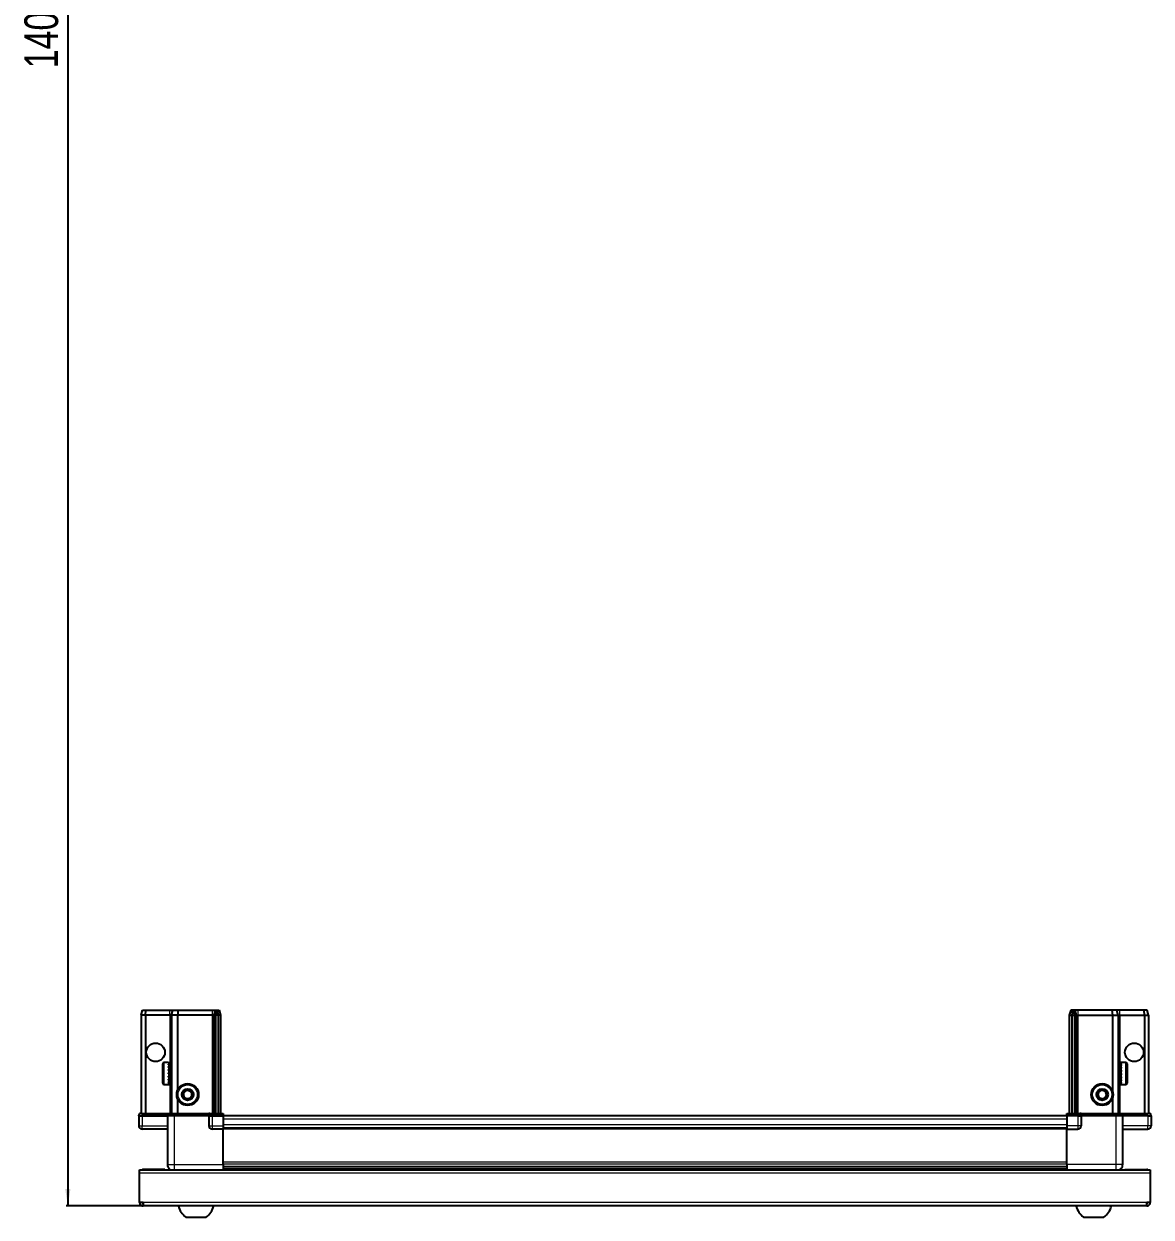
# Model space of a CAD drawing. Header units: millimetres. Extents: x 877 to 3916, y -934 to 1780.
# Drawn here: x 933 to 1601, y -934 to -227 of the extents above; entities that cross this region are included whole.
import ezdxf

# ---------------------------------------------------------------- set-up
doc = ezdxf.new("R2010")
doc.units = ezdxf.units.MM
doc.layers.add('FORMAT', color=7, linetype='Continuous')
doc.styles.add('SLDTEXTSTYLE0', font='TXT', dxfattribs={"width": 0.75})
doc.dimstyles.new('SLDDIMSTYLE0', dxfattribs={"dimtxt": 20, "dimasz": 10, "dimexe": 0, "dimexo": 0.0625, "dimgap": 5, "dimtad": 2, "dimdec": 1, "dimrnd": 1e-09, "dimzin": 12, "dimdsep": 46, "dimtxsty": 'SLDTEXTSTYLE0', "dimsah": 1, "dimcen": 0.09, "dimadec": 0, "dimazin": 3, "dimtfac": 1, "dimtofl": 0, "dimtmove": 0, "dimatfit": 3, "dimfxl": 0, "dimfrac": 2, "dimtolj": 1, "dimtzin": 12, "dimarcsym": 0})

# ---------------------------------------------------------------- blocks, each defined once
blk = doc.blocks.new('_D_9')
at = {"layer": 'FORMAT'}
for p, q in [((1026.03, 479.64), (957.67, 479.64)), ((958.67, 479.64), (958.67, -927.36)), ((1003.26, -927.36), (957.67, -927.36))]:
    blk.add_line(p, q, dxfattribs=at)
for points in [[(958.67, 479.64), (957.13, 469.64), (960.21, 469.64)], [(958.67, -927.36), (960.21, -917.36), (957.13, -917.36)]]:
    blk.add_solid(points, dxfattribs=at)
at = {"layer": 'FORMAT', "insert": (932.89, -253.41), "char_height": 20, "attachment_point": 1, "rotation": 90, "style": 'SLDTEXTSTYLE0'}
blk.add_mtext('1407', dxfattribs=at)

msp = doc.modelspace()

# ---------------------------------------------------------------- linework, layer by layer
at = {"color": 7, "linetype": 'Continuous', "lineweight": 25}
for p, q in [((1002.17, -814.36), (1002.98, -811.36)), ((1002.98, -811.36), (1004.83, -811.36)), ((1004.67, -814.36), (1004.83, -811.36)), ((1004.83, -811.36), (1019.17, -811.36)), ((1019.17, -811.36), (1020.98, -811.36)), ((1020.17, -814.36), (1020.98, -811.36)), ((1020.98, -811.36), (1024.01, -811.36)), ((1024.01, -811.36), (1023.67, -814.36)), ((1024.01, -811.36), (1044.17, -811.36)), ((1044.17, -811.36), (1045.98, -811.36)), ((1045.98, -811.36), (1045.17, -814.36)), ((1045.98, -811.36), (1046.72, -811.36)), ((1046.72, -811.36), (1046.17, -814.36)), ((1046.72, -811.36), (1047.22, -811.36)), ((1047.22, -811.36), (1048.37, -811.36)), ((1047.22, -811.36), (1047.67, -814.36)), ((1048.37, -811.36), (1049.17, -814.36)), ((1552.98, -811.36), (1552.17, -814.36)), ((1554.13, -811.36), (1552.98, -811.36)), ((1554.13, -811.36), (1553.67, -814.36)), ((1554.63, -811.36), (1554.13, -811.36)), ((1554.63, -811.36), (1555.17, -814.36)), ((1555.37, -811.36), (1554.63, -811.36)), ((1555.37, -811.36), (1556.17, -814.36)), ((1557.17, -811.36), (1555.37, -811.36)), ((1577.34, -811.36), (1557.17, -811.36)), ((1577.34, -811.36), (1577.67, -814.36)), ((1580.37, -811.36), (1577.34, -811.36)), ((1581.17, -814.36), (1580.37, -811.36)), ((1582.17, -811.36), (1580.37, -811.36)), ((1596.52, -811.36), (1582.17, -811.36)), ((1596.67, -814.36), (1596.52, -811.36)), ((1598.37, -811.36), (1596.52, -811.36)), ((1599.17, -814.36), (1598.37, -811.36)), ((1002.17, -814.36), (1002.17, -872.66)), ((1004.67, -814.36), (1002.17, -814.36)), ((1019.17, -814.36), (1004.67, -814.36)), ((1004.67, -814.36), (1004.67, -872.66)), ((1020.17, -814.36), (1019.17, -814.36)), ((1020.17, -814.36), (1020.17, -872.66)), ((1023.67, -814.36), (1020.17, -814.36)), ((1044.17, -814.36), (1023.67, -814.36)), ((1023.67, -814.36), (1023.67, -858.86)), ((1045.17, -814.36), (1044.17, -814.36)), ((1045.17, -814.36), (1045.17, -872.66)), ((1046.17, -814.36), (1045.17, -814.36)), ((1046.17, -814.36), (1046.17, -872.66)), ((1047.67, -814.36), (1046.17, -814.36)), ((1049.17, -814.36), (1047.67, -814.36)), ((1047.67, -814.36), (1047.67, -872.66)), ((1049.17, -814.36), (1049.17, -872.66)), ((1552.17, -814.36), (1553.67, -814.36)), ((1552.17, -814.36), (1552.17, -872.66)), ((1553.67, -814.36), (1555.17, -814.36)), ((1553.67, -814.36), (1553.67, -872.66)), ((1555.17, -814.36), (1555.17, -872.66)), ((1555.17, -814.36), (1556.17, -814.36)), ((1556.17, -814.36), (1556.17, -872.66)), ((1556.17, -814.36), (1557.17, -814.36)), ((1557.17, -814.36), (1577.67, -814.36)), ((1577.67, -814.36), (1577.67, -858.86)), ((1577.67, -814.36), (1581.17, -814.36)), ((1581.17, -814.36), (1581.17, -872.66)), ((1581.17, -814.36), (1582.17, -814.36)), ((1582.17, -814.36), (1596.67, -814.36)), ((1596.67, -814.36), (1596.67, -872.66)), ((1596.67, -814.36), (1599.17, -814.36)), ((1599.17, -814.36), (1599.17, -872.66)), ((1014.97, -854.56), (1014.97, -843.16)), ((1018.17, -842.36), (1015.77, -842.36)), ((1018.17, -842.36), (1018.17, -842.36)), ((1018.17, -842.36), (1018.67, -842.36)), ((1018.17, -842.55), (1018.67, -842.55)), ((1018.17, -842.55), (1018.17, -842.77)), ((1018.17, -842.77), (1018.67, -842.77)), ((1018.17, -843.35), (1018.67, -843.35)), ((1018.17, -843.35), (1018.17, -843.77)), ((1018.17, -843.77), (1018.67, -843.77)), ((1018.17, -844.68), (1018.67, -844.68)), ((1018.17, -844.68), (1018.17, -845.27)), ((1018.17, -845.27), (1018.67, -845.27)), ((1018.17, -846.42), (1018.67, -846.42)), ((1018.17, -846.42), (1018.17, -847.12)), ((1018.17, -847.12), (1018.67, -847.12)), ((1018.67, -842.55), (1018.67, -842.36)), ((1018.67, -842.77), (1018.67, -842.55)), ((1018.67, -843.35), (1018.67, -842.77)), ((1018.67, -843.77), (1018.67, -843.35)), ((1018.67, -844.68), (1018.67, -843.77)), ((1018.77, -844.46), (1018.67, -844.46)), ((1018.67, -845.27), (1018.67, -844.68)), ((1018.67, -846.42), (1018.67, -845.27)), ((1018.67, -847.12), (1018.67, -846.42)), ((1018.67, -848.41), (1018.67, -847.12)), ((1018.77, -853.26), (1018.77, -844.46)), ((1019.66, -845.55), (1019.17, -844.86)), ((1019.17, -852.86), (1019.17, -844.86)), ((1020.14, -844.86), (1019.66, -845.55)), ((1019.66, -852.17), (1019.66, -845.55)), ((1020.17, -844.86), (1020.14, -844.86)), ((1020.14, -852.86), (1020.14, -844.86)), ((1581.21, -844.86), (1581.17, -844.86)), ((1581.69, -845.55), (1581.21, -844.86)), ((1581.21, -844.86), (1581.21, -852.86)), ((1582.17, -844.86), (1581.69, -845.55)), ((1581.69, -845.55), (1581.69, -852.17)), ((1582.17, -844.86), (1582.17, -852.86)), ((1582.67, -844.46), (1582.57, -844.46)), ((1582.57, -844.46), (1582.57, -853.26)), ((1585.57, -842.36), (1582.67, -842.36)), ((1583.17, -842.36), (1582.67, -842.36)), ((1582.67, -842.36), (1582.67, -842.41)), ((1582.67, -842.41), (1582.67, -842.69)), ((1583.17, -842.41), (1582.67, -842.41)), ((1583.17, -842.69), (1582.67, -842.69)), ((1582.67, -842.69), (1582.67, -842.97)), ((1583.17, -842.97), (1582.67, -842.97)), ((1582.67, -842.97), (1582.67, -843.63)), ((1583.17, -843.63), (1582.67, -843.63)), ((1582.67, -843.63), (1582.67, -844.1)), ((1582.67, -844.1), (1582.67, -845.08)), ((1583.17, -844.1), (1582.67, -844.1)), ((1583.17, -845.08), (1582.67, -845.08)), ((1582.67, -845.08), (1582.67, -845.7)), ((1582.67, -845.7), (1582.67, -846.9)), ((1583.17, -845.7), (1582.67, -845.7)), ((1583.17, -846.9), (1582.67, -846.9)), ((1582.67, -846.9), (1582.67, -847.53)), ((1583.17, -847.53), (1582.67, -847.53)), ((1582.67, -847.61), (1582.67, -848.91)), ((1583.17, -847.61), (1582.67, -847.61)), ((1583.17, -842.41), (1583.17, -842.36)), ((1583.17, -842.97), (1583.17, -842.69)), ((1583.17, -844.1), (1583.17, -843.63)), ((1583.17, -845.7), (1583.17, -845.08)), ((1583.17, -847.61), (1583.17, -846.9)), ((1586.37, -843.16), (1586.37, -854.56)), ((1018.17, -848.41), (1018.67, -848.41)), ((1018.17, -848.41), (1018.17, -849.14)), ((1018.17, -848.55), (1018.67, -848.55)), ((1018.17, -849.05), (1018.67, -849.05)), ((1018.17, -849.14), (1018.67, -849.14)), ((1018.17, -850.43), (1018.67, -850.43)), ((1018.17, -850.43), (1018.17, -851.14)), ((1018.17, -851.14), (1018.67, -851.14)), ((1018.17, -852.3), (1018.67, -852.3)), ((1018.17, -852.3), (1018.17, -852.91)), ((1018.17, -852.91), (1018.67, -852.91)), ((1018.17, -853.84), (1018.67, -853.84)), ((1018.17, -853.84), (1018.17, -854.28)), ((1018.17, -854.28), (1018.67, -854.28)), ((1018.17, -854.89), (1018.67, -854.89)), ((1018.17, -854.89), (1018.17, -855.12)), ((1018.17, -855.12), (1018.67, -855.12)), ((1018.67, -848.55), (1018.67, -848.41)), ((1018.67, -849.14), (1018.67, -849.05)), ((1018.67, -850.43), (1018.67, -849.14)), ((1018.67, -851.14), (1018.67, -850.43)), ((1018.67, -852.3), (1018.67, -851.14)), ((1018.67, -852.91), (1018.67, -852.3)), ((1018.67, -853.84), (1018.67, -852.91)), ((1018.67, -853.26), (1018.77, -853.26)), ((1018.67, -854.28), (1018.67, -853.84)), ((1018.67, -854.89), (1018.67, -854.28)), ((1018.67, -855.12), (1018.67, -854.89)), ((1018.67, -855.34), (1018.67, -855.12)), ((1019.17, -852.86), (1019.66, -852.17)), ((1019.66, -852.17), (1020.14, -852.86)), ((1020.14, -852.86), (1020.17, -852.86)), ((1581.17, -852.86), (1581.21, -852.86)), ((1581.21, -852.86), (1581.69, -852.17)), ((1581.69, -852.17), (1582.17, -852.86)), ((1582.57, -853.26), (1582.67, -853.26)), ((1583.17, -848.91), (1582.67, -848.91)), ((1583.17, -849.39), (1582.67, -849.39)), ((1582.67, -849.39), (1582.67, -849.65)), ((1582.67, -849.65), (1582.67, -850.91)), ((1583.17, -849.65), (1582.67, -849.65)), ((1583.17, -850.91), (1582.67, -850.91)), ((1582.67, -850.91), (1582.67, -851.6)), ((1582.67, -851.6), (1582.67, -852.72)), ((1583.17, -851.6), (1582.67, -851.6)), ((1583.17, -852.72), (1582.67, -852.72)), ((1582.67, -852.72), (1582.67, -853.29)), ((1582.67, -853.29), (1582.67, -854.15)), ((1583.17, -853.29), (1582.67, -853.29)), ((1583.17, -854.15), (1582.67, -854.15)), ((1582.67, -854.15), (1582.67, -854.54)), ((1582.67, -854.54), (1582.67, -855.06)), ((1583.17, -854.54), (1582.67, -854.54)), ((1583.17, -855.06), (1582.67, -855.06)), ((1582.67, -855.06), (1582.67, -855.24)), ((1583.17, -849.65), (1583.17, -848.91)), ((1583.17, -851.6), (1583.17, -850.91)), ((1583.17, -853.29), (1583.17, -852.72)), ((1583.17, -854.54), (1583.17, -854.15)), ((1583.17, -855.24), (1583.17, -855.06)), ((1015.77, -855.36), (1018.17, -855.36)), ((1018.17, -855.34), (1018.67, -855.34)), ((1018.17, -855.34), (1018.17, -855.36)), ((1018.17, -855.35), (1018.67, -855.35)), ((1018.67, -855.35), (1018.67, -855.34)), ((1582.67, -855.24), (1582.67, -855.36)), ((1583.17, -855.24), (1582.67, -855.24)), ((1582.67, -855.36), (1585.57, -855.36)), ((1023.67, -863.86), (1023.67, -872.66)), ((1577.67, -863.86), (1577.67, -872.66)), ((1001.17, -872.66), (1000.67, -873.52)), ((1000.67, -873.86), (1000.67, -873.52)), ((1000.67, -873.86), (1002.67, -873.86)), ((1000.67, -873.86), (1000.67, -879.86)), ((1002.67, -872.66), (1001.17, -872.66)), ((1002.67, -872.66), (1017.47, -872.66)), ((1017.47, -873.86), (1002.67, -873.86)), ((1002.67, -873.86), (1017.47, -873.86)), ((1017.47, -872.66), (1017.67, -872.66)), ((1017.67, -873.86), (1017.47, -873.86)), ((1017.67, -873.86), (1017.67, -872.66)), ((1017.67, -872.66), (1021.67, -872.66)), ((1021.67, -873.86), (1017.67, -873.86)), ((1017.67, -873.86), (1017.67, -902.86)), ((1021.67, -872.66), (1041.97, -872.66)), ((1041.97, -873.86), (1021.67, -873.86)), ((1041.97, -872.66), (1042.17, -872.66)), ((1042.17, -873.86), (1041.97, -873.86)), ((1042.17, -873.86), (1042.17, -872.66)), ((1042.85, -872.66), (1042.17, -872.66)), ((1042.17, -873.86), (1044.17, -873.86)), ((1042.17, -873.86), (1042.17, -879.86)), ((1042.85, -872.66), (1050.67, -872.66)), ((1050.67, -873.52), (1044.17, -873.52)), ((1050.67, -873.86), (1044.17, -873.86)), ((1044.17, -873.86), (1050.67, -873.86)), ((1050.67, -872.66), (1050.67, -873.52)), ((1050.67, -873.52), (1050.67, -873.52)), ((1050.67, -873.86), (1050.67, -873.52)), ((1050.67, -873.86), (1050.67, -873.86)), ((1050.67, -873.86), (1050.67, -879.86)), ((1550.67, -874.01), (1050.67, -874.01)), ((1550.67, -873.52), (1550.67, -872.66)), ((1550.67, -872.66), (1558.5, -872.66)), ((1557.17, -873.52), (1550.67, -873.52)), ((1550.67, -873.86), (1550.67, -873.52)), ((1557.17, -873.86), (1550.67, -873.86)), ((1550.67, -873.86), (1550.67, -879.86)), ((1557.17, -873.86), (1559.17, -873.86)), ((1559.17, -873.86), (1557.17, -873.86)), ((1559.17, -872.66), (1558.5, -872.66)), ((1559.17, -873.86), (1559.17, -872.66)), ((1559.17, -872.66), (1559.37, -872.66)), ((1559.37, -873.86), (1559.17, -873.86)), ((1559.17, -873.86), (1559.17, -879.86)), ((1559.37, -872.66), (1579.67, -872.66)), ((1579.67, -873.86), (1559.37, -873.86)), ((1579.67, -872.66), (1583.67, -872.66)), ((1583.67, -873.86), (1579.67, -873.86)), ((1583.67, -873.86), (1583.67, -872.66)), ((1583.67, -872.66), (1583.87, -872.66)), ((1583.87, -873.86), (1583.67, -873.86)), ((1583.67, -873.86), (1583.67, -902.86)), ((1583.87, -872.66), (1598.67, -872.66)), ((1598.67, -873.86), (1583.87, -873.86)), ((1600.17, -872.66), (1598.67, -872.66)), ((1598.67, -873.86), (1600.67, -873.86)), ((1600.67, -873.52), (1600.17, -872.66)), ((1600.67, -873.52), (1600.17, -872.66)), ((1600.67, -873.86), (1600.67, -873.52)), ((1600.67, -873.86), (1600.67, -873.52)), ((1600.67, -873.86), (1600.67, -873.86)), ((1600.67, -873.86), (1600.67, -879.86)), ((1017.67, -881.86), (1002.67, -881.86)), ((1050.67, -881.86), (1044.17, -881.86)), ((1050.67, -879.86), (1050.67, -881.86)), ((1550.67, -881.21), (1050.67, -881.21)), ((1050.67, -902.86), (1050.67, -881.86)), ((1550.67, -879.86), (1550.67, -881.86)), ((1550.67, -881.86), (1557.17, -881.86)), ((1550.67, -902.86), (1550.67, -881.86)), ((1583.67, -881.86), (1598.67, -881.86)), ((1050.67, -903.88), (1550.67, -903.88)), ((1050.67, -903.92), (1550.67, -903.92)), ((1001.17, -907.96), (1001.17, -905.86)), ((1001.17, -905.86), (1600.17, -905.86)), ((1001.17, -925.26), (1001.17, -907.96)), ((1016.17, -905.76), (1003.27, -905.76)), ((1016.17, -905.76), (1016.17, -905.86)), ((1074.55, -905.71), (1050.67, -905.71)), ((1069.17, -905.86), (1069.17, -905.71)), ((1069.21, -905.86), (1069.21, -905.71)), ((1069.48, -905.86), (1069.48, -905.71)), ((1069.74, -905.86), (1069.74, -905.71)), ((1070.39, -905.86), (1070.39, -905.71)), ((1070.86, -905.86), (1070.86, -905.71)), ((1071.82, -905.86), (1071.82, -905.71)), ((1072.44, -905.86), (1072.44, -905.71)), ((1073.63, -905.86), (1073.63, -905.71)), ((1074.29, -905.86), (1074.29, -905.71)), ((1074.34, -905.86), (1074.34, -905.71)), ((1075.64, -905.71), (1074.55, -905.71)), ((1076.37, -905.71), (1075.64, -905.71)), ((1075.64, -905.86), (1075.64, -905.71)), ((1075.64, -905.71), (1075.64, -905.71)), ((1075.65, -905.86), (1075.65, -905.71)), ((1076.15, -905.86), (1076.15, -905.71)), ((1076.38, -905.71), (1076.37, -905.71)), ((1076.38, -905.86), (1076.38, -905.71)), ((1076.79, -905.71), (1076.38, -905.71)), ((1524.55, -905.71), (1076.79, -905.71)), ((1077.65, -905.86), (1077.65, -905.71)), ((1078.34, -905.86), (1078.34, -905.71)), ((1079.47, -905.86), (1079.47, -905.71)), ((1080.04, -905.86), (1080.04, -905.71)), ((1080.91, -905.86), (1080.91, -905.71)), ((1081.31, -905.86), (1081.31, -905.71)), ((1081.84, -905.86), (1081.84, -905.71)), ((1082.04, -905.86), (1082.04, -905.71)), ((1082.17, -905.86), (1082.17, -905.71)), ((1519.18, -905.86), (1519.18, -905.71)), ((1519.35, -905.86), (1519.35, -905.71)), ((1519.56, -905.86), (1519.56, -905.71)), ((1520.12, -905.86), (1520.12, -905.71)), ((1520.54, -905.86), (1520.54, -905.71)), ((1521.43, -905.86), (1521.43, -905.71)), ((1522.02, -905.86), (1522.02, -905.71)), ((1523.16, -905.86), (1523.16, -905.71)), ((1523.86, -905.86), (1523.86, -905.71)), ((1525.14, -905.71), (1524.55, -905.71)), ((1525.87, -905.71), (1525.14, -905.71)), ((1525.14, -905.86), (1525.14, -905.71)), ((1525.14, -905.71), (1525.14, -905.71)), ((1525.31, -905.86), (1525.31, -905.71)), ((1525.81, -905.86), (1525.81, -905.71)), ((1525.87, -905.86), (1525.87, -905.71)), ((1526.79, -905.71), (1525.87, -905.71)), ((1525.87, -905.71), (1525.87, -905.71)), ((1550.67, -905.71), (1526.79, -905.71)), ((1527.16, -905.86), (1527.16, -905.71)), ((1527.87, -905.86), (1527.87, -905.71)), ((1529.05, -905.86), (1529.05, -905.71)), ((1529.65, -905.86), (1529.65, -905.71)), ((1530.6, -905.86), (1530.6, -905.71)), ((1531.05, -905.86), (1531.05, -905.71)), ((1531.67, -905.86), (1531.67, -905.71)), ((1531.91, -905.86), (1531.91, -905.71)), ((1532.15, -905.86), (1532.15, -905.71)), ((1532.17, -905.86), (1532.17, -905.71)), ((1585.17, -905.76), (1598.07, -905.76)), ((1585.17, -905.76), (1585.17, -905.86)), ((1600.17, -905.86), (1600.17, -907.96)), ((1600.17, -907.96), (1600.17, -925.26)), ((1003.27, -925.26), (1001.17, -925.26)), ((1003.27, -925.26), (1003.27, -927.36)), ((1600.17, -925.26), (1598.07, -925.26)), ((1598.07, -927.36), (1598.07, -925.26)), ((1598.07, -927.36), (1003.27, -927.36)), ((1028.67, -933.96), (1040.67, -933.96)), ((1560.67, -933.96), (1572.67, -933.96))]:
    msp.add_line(p, q, dxfattribs=at)
at = {"color": 8, "linetype": 'Continuous', "lineweight": 18}
for p, q in [((1019.17, -814.36), (1019.17, -811.36)), ((1044.17, -811.36), (1044.17, -814.36)), ((1557.17, -811.36), (1557.17, -814.36)), ((1582.17, -814.36), (1582.17, -811.36)), ((1019.17, -814.36), (1019.17, -844.86)), ((1044.17, -814.36), (1044.17, -872.66)), ((1557.17, -814.36), (1557.17, -872.66)), ((1582.17, -814.36), (1582.17, -844.86)), ((1015.77, -855.36), (1015.77, -842.36)), ((1585.57, -842.36), (1585.57, -855.36)), ((1019.17, -852.86), (1019.17, -872.66)), ((1582.17, -852.86), (1582.17, -872.66)), ((1002.67, -873.86), (1002.67, -872.66)), ((1002.67, -873.86), (1002.67, -879.86)), ((1017.47, -873.86), (1017.47, -872.66)), ((1021.67, -873.86), (1021.67, -872.66)), ((1021.67, -873.86), (1021.67, -902.86)), ((1041.97, -873.86), (1041.97, -872.66)), ((1044.17, -873.86), (1044.17, -873.52)), ((1044.17, -873.86), (1044.17, -879.86)), ((1050.67, -873.86), (1050.67, -873.52)), ((1550.67, -876.01), (1050.67, -876.01)), ((1557.17, -873.86), (1557.17, -873.52)), ((1557.17, -873.86), (1557.17, -879.86)), ((1559.37, -872.66), (1559.37, -873.86)), ((1579.67, -873.86), (1579.67, -872.66)), ((1579.67, -873.86), (1579.67, -902.86)), ((1583.87, -872.66), (1583.87, -873.86)), ((1598.67, -873.86), (1598.67, -872.66)), ((1598.67, -873.86), (1598.67, -879.86)), ((1000.67, -879.86), (1002.67, -879.86)), ((1002.67, -879.86), (1017.67, -879.86)), ((1002.67, -881.86), (1002.67, -879.86)), ((1042.17, -879.86), (1044.17, -879.86)), ((1044.17, -879.86), (1050.67, -879.86)), ((1044.17, -879.86), (1044.17, -881.86)), ((1550.67, -879.21), (1050.67, -879.21)), ((1550.67, -881.86), (1050.67, -881.86)), ((1557.17, -879.86), (1550.67, -879.86)), ((1559.17, -879.86), (1557.17, -879.86)), ((1557.17, -879.86), (1557.17, -881.86)), ((1598.67, -879.86), (1583.67, -879.86)), ((1598.67, -881.86), (1598.67, -879.86)), ((1600.67, -879.86), (1598.67, -879.86)), ((1021.67, -902.86), (1050.67, -902.86)), ((1050.67, -901.26), (1550.67, -901.26)), ((1550.67, -902.68), (1050.67, -902.68)), ((1579.67, -902.86), (1550.67, -902.86)), ((1600.17, -907.96), (1001.17, -907.96)), ((1003.27, -905.86), (1003.27, -905.76)), ((1050.67, -905.12), (1550.67, -905.12)), ((1598.07, -905.86), (1598.07, -905.76)), ((1598.07, -925.26), (1003.27, -925.26))]:
    msp.add_line(p, q, dxfattribs=at)
at = {"color": 7, "linetype": 'Continuous', "lineweight": 25, "flags": 128}
for points in [[(1003.27, -905.76), (1002.86, -905.8), (1002.63, -905.86)], [(1598.71, -905.86), (1598.48, -905.8), (1598.07, -905.76)]]:
    msp.add_lwpolyline(points, dxfattribs=at)
at = {"color": 7, "linetype": 'Continuous', "lineweight": 25}
for centre, radius in [((1010.67, -836.36), 5.5), ((1590.67, -836.36), 5.5), ((1029.67, -861.36), 6.5), ((1571.67, -861.36), 6.5), ((1029.67, -861.36), 3.46), ((1571.67, -861.36), 3.46)]:
    msp.add_circle(centre, radius, dxfattribs=at)
at = {"color": 8, "linetype": 'Continuous', "lineweight": 18}
for centre in [(1029.67, -861.36), (1571.67, -861.36)]:
    msp.add_circle(centre, 5.7, dxfattribs=at)
at = {"color": 7, "linetype": 'Continuous', "lineweight": 25}
for centre, radius, start, end in [((1015.77, -843.16), 0.8, 90, 180), ((1019.17, -844.46), 0.4, 180, 270), ((1582.17, -844.46), 0.4, 270, 0), ((1585.57, -843.16), 0.8, 360, 90), ((1015.77, -854.56), 0.8, 180, 270), ((1019.17, -853.26), 0.4, 90, 180), ((1582.17, -853.26), 0.4, 360, 90), ((1585.57, -854.56), 0.8, 270, 0), ((1029.67, -861.36), 2.5, 147.37605, 207.37605), ((1029.67, -861.36), 2.5, 87.37605, 147.37605), ((1029.67, -861.36), 2.5, 27.37605, 87.37605), ((1029.67, -861.36), 2.5, 327.37605, 27.37605), ((1571.67, -861.36), 2.5, 134.67671, 194.67671), ((1571.67, -861.36), 2.5, 194.67671, 254.67671), ((1571.67, -861.36), 2.5, 74.67671, 134.67671), ((1571.67, -861.36), 2.5, 14.67671, 74.67671), ((1571.67, -861.36), 2.5, 314.67671, 14.67671), ((1029.67, -861.36), 2.5, 207.37605, 267.37605), ((1029.67, -861.36), 2.5, 267.37605, 327.37605), ((1571.67, -861.36), 2.5, 254.67671, 314.67671), ((1002.67, -879.86), 2, 180, 270), ((1044.17, -879.86), 2, 180, 270), ((1557.17, -879.86), 2, 270, 0), ((1598.67, -879.86), 2, 270, 0), ((1003.27, -925.26), 2.1, 180, 270), ((1003.27, -925.26), 0.6, 180, 270), ((1598.07, -925.26), 2.1, 270, 0), ((1598.07, -925.26), 0.6, 270, 0), ((1035.7, -924.34), 11.91, 194.70035, 233.8734), ((1033.65, -924.34), 11.91, 306.1266, 345.29965), ((1567.7, -924.34), 11.91, 194.70035, 233.8734), ((1565.65, -924.34), 11.91, 306.1266, 345.29965)]:
    msp.add_arc(centre, radius, start, end, dxfattribs=at)
for centre, start_param, end_param in [((1044.17, -870.06), 2.418858, 3.141593), ((1557.17, -870.06), 3.141593, 3.864327)]:
    msp.add_ellipse(centre, major_axis=(0, 3.46), ratio=0.57735, start_param=start_param, end_param=end_param, dxfattribs=at)
for points, knots in [([(1026.79, -861.23), (1027.07, -860.79), (1027.59, -859.98), (1028.1, -859.17), (1028.34, -858.8)], [0, 0, 0, 0, 0.534686, 1, 1, 1, 1]), ([(1028.12, -863.79), (1028.06, -863.68), (1027.78, -863.15), (1027.33, -862.26), (1026.95, -861.53), (1026.79, -861.23)], [0, 0, 0, 0, 0.133125, 0.637099, 1, 1, 1, 1]), ([(1028.34, -858.8), (1028.86, -858.82), (1029.82, -858.86), (1030.78, -858.91), (1031.23, -858.93)], [0, 0, 0, 0, 0.534686, 1, 1, 1, 1]), ([(1032.56, -861.49), (1032.28, -861.93), (1031.76, -862.74), (1031.24, -863.55), (1031, -863.92)], [0, 0, 0, 0, 0.534686, 1, 1, 1, 1]), ([(1031.23, -858.93), (1031.39, -859.23), (1031.77, -859.96), (1032.22, -860.85), (1032.5, -861.38), (1032.56, -861.49)], [0, 0, 0, 0, 0.362901, 0.866875, 1, 1, 1, 1]), ([(1568.89, -860.6), (1569.25, -860.23), (1569.94, -859.55), (1570.62, -858.88), (1570.94, -858.57)], [0, 0, 0, 0, 0.5346859, 1, 1, 1, 1]), ([(1569.62, -863.39), (1569.53, -863.05), (1569.32, -862.26), (1569.07, -861.3), (1568.92, -860.72), (1568.89, -860.6)], [0, 0, 0, 0, 0.362901, 0.866875, 1, 1, 1, 1]), ([(1570.94, -858.57), (1571.44, -858.7), (1572.37, -858.96), (1573.29, -859.21), (1573.73, -859.33)], [0, 0, 0, 0, 0.534686, 1, 1, 1, 1]), ([(1574.46, -862.12), (1574.09, -862.48), (1573.4, -863.16), (1572.72, -863.84), (1572.4, -864.15)], [0, 0, 0, 0, 0.534686, 1, 1, 1, 1]), ([(1573.73, -859.33), (1573.76, -859.45), (1573.91, -860.03), (1574.16, -860.99), (1574.37, -861.79), (1574.46, -862.12)], [0, 0, 0, 0, 0.133125, 0.637099, 1, 1, 1, 1]), ([(1031, -863.92), (1030.48, -863.9), (1029.52, -863.85), (1028.56, -863.81), (1028.12, -863.79)], [0, 0, 0, 0, 0.534686, 1, 1, 1, 1]), ([(1572.4, -864.15), (1571.91, -864.01), (1570.98, -863.76), (1570.05, -863.51), (1569.62, -863.39)], [0, 0, 0, 0, 0.534686, 1, 1, 1, 1]), ([(1017.67, -902.86), (1017.72, -903.3), (1017.79, -903.98), (1018.23, -904.79), (1018.68, -905.34), (1019.09, -905.71), (1019.35, -905.84), (1019.39, -905.86)], [0, 0, 0, 0, 0.363018, 0.558438, 0.758004, 0.95757, 1, 1, 1, 1]), ([(1050.67, -902.86), (1050.67, -903.25), (1050.67, -904.05), (1050.67, -905.06), (1050.67, -905.69), (1050.67, -905.85), (1050.67, -905.86)], [0, 0, 0, 0, 0.32552, 0.65104, 0.97656, 1, 1, 1, 1]), ([(1550.67, -902.86), (1550.67, -903.25), (1550.67, -904.05), (1550.67, -905.06), (1550.67, -905.69), (1550.67, -905.85), (1550.67, -905.86)], [0, 0, 0, 0, 0.32552, 0.65104, 0.97656, 1, 1, 1, 1]), ([(1583.67, -902.86), (1583.63, -903.3), (1583.55, -903.98), (1583.12, -904.79), (1582.66, -905.34), (1582.26, -905.71), (1582, -905.84), (1581.95, -905.86)], [0, 0, 0, 0, 0.3630185, 0.5584377, 0.7580039, 0.9575702, 1, 1, 1, 1])]:
    msp.add_open_spline(points, degree=3, knots=knots, dxfattribs=at)
at = {"color": 8, "linetype": 'Continuous', "lineweight": 18}
for points in [[(1017.67, -902.86), (1017.73, -902.86), (1017.85, -902.86), (1018.78, -902.86), (1020.1, -902.86), (1021.15, -902.86), (1021.67, -902.86)], [(1583.67, -902.86), (1583.61, -902.86), (1583.49, -902.86), (1582.57, -902.86), (1581.24, -902.86), (1580.2, -902.86), (1579.67, -902.86)]]:
    msp.add_open_spline(points, degree=3, dxfattribs=at)
for points in [[(1021.67, -902.86), (1021.67, -903.3), (1021.67, -903.98), (1021.67, -904.79), (1021.67, -905.34), (1021.67, -905.71), (1021.67, -905.84), (1021.67, -905.86)], [(1579.67, -902.86), (1579.67, -903.3), (1579.67, -903.98), (1579.67, -904.79), (1579.67, -905.34), (1579.67, -905.71), (1579.67, -905.84), (1579.67, -905.86)]]:
    msp.add_open_spline(points, degree=3, knots=[0, 0, 0, 0, 0.363018, 0.558438, 0.758004, 0.95757, 1, 1, 1, 1], dxfattribs=at)

# ---------------------------------------------------------------- dimensions: what is measured, and where the dimension line sits
at = {"layer": 'FORMAT'}
dim = msp.add_linear_dim(base=(958.67, -927.36), p1=(1026.04, 479.64), p2=(1003.27, -927.36), angle=90, dimstyle='SLDDIMSTYLE0', dxfattribs=at)
dim.commit()
dim.dimension.update_dxf_attribs({"geometry": '_D_9', "text_midpoint": (958.67, -223.86), "dimtype": 160})

doc.saveas('drawing.dxf')
